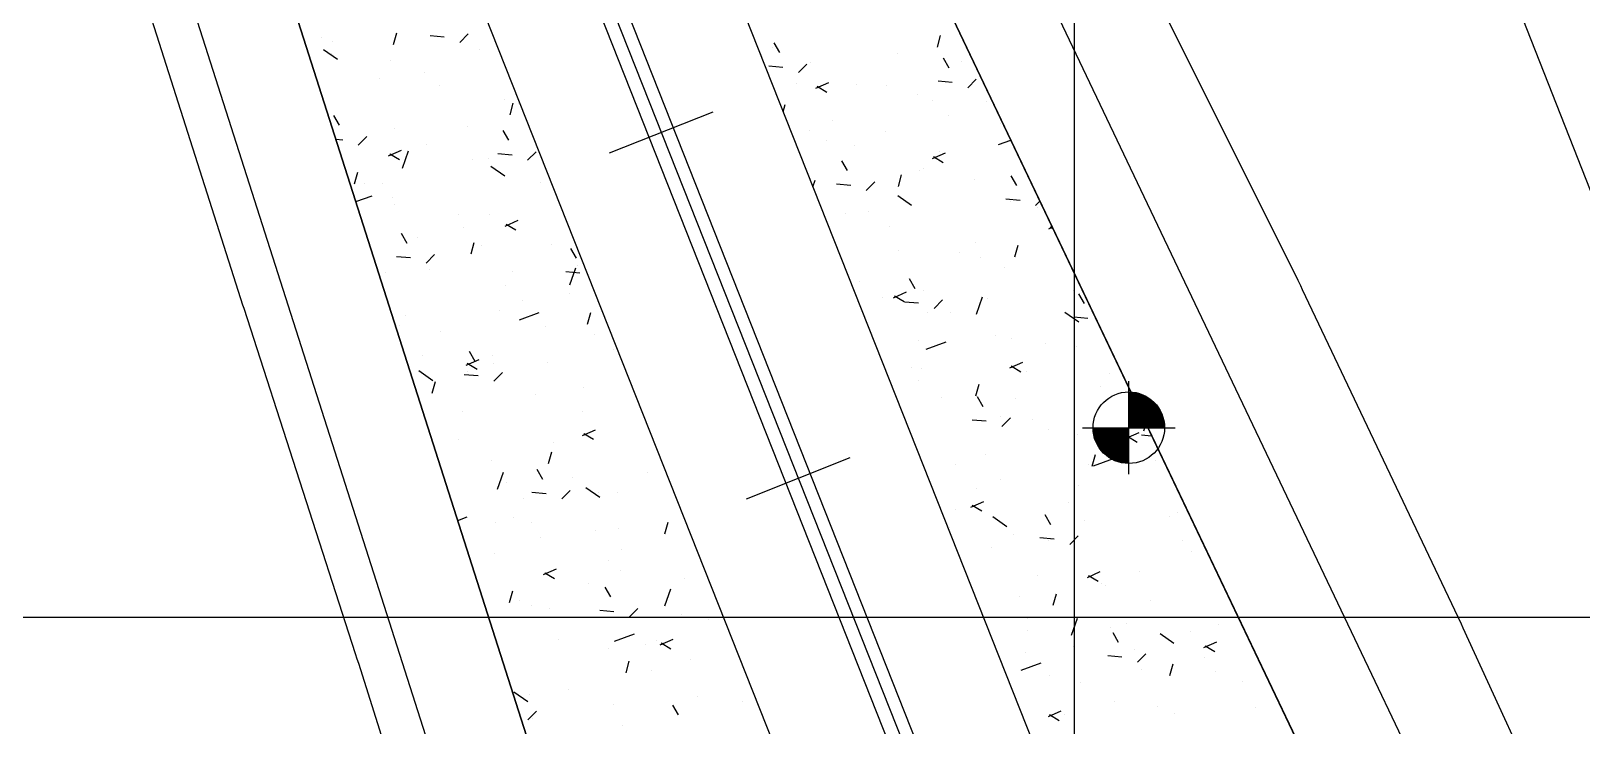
# Model space of a CAD drawing. Header units: metres. Extents: x 486561 to 486942, y 7083268 to 7083787.
# Drawn here: x 486716.2 to 486757.91, y 7083595.08 to 7083613.76 of the extents above; entities that cross this region are included whole.
import ezdxf

# ---------------------------------------------------------------- set-up
doc = ezdxf.new("R2010")
doc.units = ezdxf.units.M
for name, color, linetype in [('ALAMBRADA', 45, 'Continuous'), ('C-ROAD', 7, 'Continuous'), ('C-ROAD-CNTR-N', 92, 'Continuous'), ('C-ROAD-CORR', 5, 'Continuous'), ('C-TINN-BNDY', 110, 'Continuous'), ('C-TOPO-FEAT', 94, 'Continuous'), ('CALZADA Y BORDE', 4, 'Continuous'), ('grilla', 254, 'Continuous')]:
    doc.layers.add(name, color=color, linetype=linetype)

msp = doc.modelspace()

# ---------------------------------------------------------------- linework, layer by layer
at = {"color": 7}
for p, q in [((486731.757, 7083610.484), (486734.547, 7083611.588)), ((486735.439, 7083601.186), (486738.229, 7083602.291))]:
    msp.add_line(p, q, dxfattribs=at)
at = {"color": 0, "linetype": 'ByBlock', "lineweight": -2}
for p, q in [((486745.723, 7083601.846, 78.53), (486745.723, 7083604.346, 78.53)), ((486744.473, 7083603.096, 78.53), (486746.973, 7083603.096, 78.53))]:
    msp.add_line(p, q, dxfattribs=at)
at = {"color": 0, "linetype": 'ByBlock', "lineweight": -2, "const_width": 0.962, "elevation": 78.53}
for points in [[(486746.204, 7083603.096, 0.414214), (486745.723, 7083603.576, 1)], [(486745.243, 7083603.096, 0.414214), (486745.723, 7083602.615, 1)]]:
    msp.add_lwpolyline(points, format="xyb", dxfattribs=at)
at = {"color": 0, "linetype": 'ByBlock', "lineweight": -2}
msp.add_circle((486745.723, 7083603.096, 78.53), 0.962, dxfattribs=at)
at = {"layer": 'ALAMBRADA', "color": 7}
msp.add_line((486760.753, 7083602.806, 76.05), (486735.213, 7083667.866, 76.05), dxfattribs=at)
at = {"layer": 'C-ROAD', "color": 7, "linetype": 'Continuous', "lineweight": -3}
for p, q in [((486708.191, 7083682.893), (486759.952, 7083574.324)), ((486702.147, 7083680.5), (486738.754, 7083565.929))]:
    msp.add_line(p, q, dxfattribs=at)
at = {"layer": 'C-ROAD-CNTR-N', "color": 7, "linetype": 'Continuous', "lineweight": -3}
for p, q in [((486688.308, 7083733.1), (486752.374, 7083571.324)), ((486685.286, 7083731.903), (486832.566, 7083360.004)), ((486682.264, 7083730.706), (486746.331, 7083568.93))]:
    msp.add_line(p, q, dxfattribs=at)
at = {"layer": 'C-ROAD-CORR', "color": 7, "linetype": 'Continuous'}
for p, q in [((486724.024, 7083613.584), (486724.024, 7083613.584)), ((486724.32, 7083613.474), (486724.32, 7083613.474)), ((486725.95, 7083613.398), (486726.037, 7083613.71)), ((486726.933, 7083613.637), (486727.313, 7083613.603)), ((486727.732, 7083613.456), (486727.959, 7083613.687)), ((486736.173, 7083613.445), (486736.325, 7083613.181)), ((486740.574, 7083613.324), (486740.661, 7083613.636)), ((486724.069, 7083613.266), (486724.444, 7083613.004)), ((486724.292, 7083613.151), (486724.292, 7083613.151)), ((486725.863, 7083612.965), (486725.863, 7083612.965)), ((486728.271, 7083613.268), (486728.271, 7083613.268)), ((486735.851, 7083613.138), (486735.851, 7083613.138)), ((486736.148, 7083613.328), (486736.148, 7083613.328)), ((486739.499, 7083613.151), (486739.499, 7083613.151)), ((486740.727, 7083613.039), (486740.879, 7083612.775)), ((486726.768, 7083612.637), (486726.768, 7083612.637)), ((486736.041, 7083612.824), (486736.42, 7083612.79)), ((486736.84, 7083612.643), (486737.067, 7083612.874)), ((486737.15, 7083612.904), (486737.15, 7083612.904)), ((486741.222, 7083612.939), (486741.222, 7083612.939)), ((486725.565, 7083612.478), (486725.565, 7083612.478)), ((486727.176, 7083612.304), (486727.176, 7083612.304)), ((486736.794, 7083612.36), (486736.794, 7083612.36)), ((486737.308, 7083612.223), (486737.657, 7083612.377)), ((486737.341, 7083612.276), (486737.602, 7083612.119)), ((486738.388, 7083612.319), (486738.388, 7083612.319)), ((486739.215, 7083612.296), (486739.215, 7083612.296)), ((486740.595, 7083612.418), (486740.974, 7083612.384)), ((486741.394, 7083612.237), (486741.621, 7083612.467)), ((486728.93, 7083611.933), (486728.93, 7083611.933)), ((486729.082, 7083611.509), (486729.169, 7083611.821)), ((486729.305, 7083611.818), (486729.305, 7083611.818)), ((486736.427, 7083611.592), (486736.481, 7083611.784)), ((486740.034, 7083612.058), (486740.034, 7083612.058)), ((486740.43, 7083611.887), (486740.43, 7083611.887)), ((486741.884, 7083611.855), (486741.884, 7083611.855)), ((486724.335, 7083611.494), (486724.486, 7083611.23)), ((486737.753, 7083611.367), (486737.753, 7083611.367)), ((486740.887, 7083611.493), (486740.887, 7083611.493)), ((486724.399, 7083610.855), (486724.582, 7083610.839)), ((486725.001, 7083610.692), (486725.229, 7083610.922)), ((486725.968, 7083611.146), (486725.968, 7083611.146)), ((486727.95, 7083611.182), (486727.95, 7083611.182)), ((486728.888, 7083611.087), (486729.04, 7083610.823)), ((486737.133, 7083611.084), (486737.133, 7083611.084)), ((486739.179, 7083611.064), (486739.179, 7083611.064)), ((486742.27, 7083611.268), (486742.27, 7083611.268)), ((486725.817, 7083610.407), (486726.165, 7083610.562)), ((486725.849, 7083610.461), (486726.11, 7083610.304)), ((486726.189, 7083610.078), (486726.35, 7083610.536)), ((486726.848, 7083610.722), (486726.848, 7083610.722)), ((486728.756, 7083610.466), (486729.136, 7083610.432)), ((486729.555, 7083610.285), (486729.783, 7083610.516)), ((486737.588, 7083610.828), (486737.588, 7083610.828)), ((486738.349, 7083610.675), (486738.349, 7083610.675)), ((486740.44, 7083610.334), (486740.789, 7083610.488)), ((486740.637, 7083610.521), (486740.637, 7083610.521)), ((486742.214, 7083610.706), (486742.548, 7083610.829)), ((486728.064, 7083610.313), (486728.064, 7083610.313)), ((486728.505, 7083610.327), (486728.505, 7083610.327)), ((486728.568, 7083610.126), (486728.943, 7083609.864)), ((486737.996, 7083610.274), (486738.148, 7083610.01)), ((486740.188, 7083610.056), (486740.188, 7083610.056)), ((486740.473, 7083610.387), (486740.734, 7083610.23)), ((486724.902, 7083609.657), (486724.989, 7083609.969)), ((486725.169, 7083609.654), (486725.169, 7083609.654)), ((486725.654, 7083609.674), (486725.654, 7083609.674)), ((486729.903, 7083609.694), (486729.903, 7083609.694)), ((486737.227, 7083609.573), (486737.29, 7083609.751)), ((486737.864, 7083609.653), (486738.244, 7083609.619)), ((486738.663, 7083609.473), (486738.891, 7083609.703)), ((486739.526, 7083609.583), (486739.613, 7083609.895)), ((486740.088, 7083610.002), (486740.088, 7083610.002)), ((486741.564, 7083609.768), (486741.564, 7083609.768)), ((486742.55, 7083609.868), (486742.702, 7083609.604)), ((486724.936, 7083609.174), (486725.37, 7083609.333)), ((486725.92, 7083609.286), (486725.92, 7083609.286)), ((486739.508, 7083609.341), (486739.882, 7083609.079)), ((486742.418, 7083609.247), (486742.797, 7083609.213)), ((486725.982, 7083609.101), (486725.982, 7083609.101)), ((486727.706, 7083608.835), (486727.706, 7083608.835)), ((486728.538, 7083608.828), (486728.538, 7083608.828)), ((486738.106, 7083608.845), (486738.106, 7083608.845)), ((486738.713, 7083608.917), (486738.713, 7083608.917)), ((486742.535, 7083609.165), (486742.535, 7083609.165)), ((486743.217, 7083609.066), (486743.333, 7083609.183)), ((486743.255, 7083609.024), (486743.255, 7083609.024)), ((486727.821, 7083608.482), (486727.821, 7083608.482)), ((486728.949, 7083608.518), (486729.297, 7083608.673)), ((486728.981, 7083608.572), (486729.242, 7083608.414)), ((486739.288, 7083608.51), (486739.288, 7083608.51)), ((486743.572, 7083608.444), (486743.665, 7083608.485)), ((486743.604, 7083608.498), (486743.681, 7083608.451)), ((486726.158, 7083608.323), (486726.31, 7083608.059)), ((486726.256, 7083608.137), (486726.256, 7083608.137)), ((486726.581, 7083608.202), (486726.581, 7083608.202)), ((486728.034, 7083607.768), (486728.121, 7083608.079)), ((486728.305, 7083607.99), (486728.305, 7083607.99)), ((486730.206, 7083608.009), (486730.206, 7083608.009)), ((486741.597, 7083608.07), (486741.597, 7083608.07)), ((486742.657, 7083607.694), (486742.745, 7083608.005)), ((486726.026, 7083607.702), (486726.405, 7083607.668)), ((486726.825, 7083607.521), (486727.052, 7083607.751)), ((486730.712, 7083607.917), (486730.864, 7083607.652)), ((486739.533, 7083607.873), (486739.533, 7083607.873)), ((486741.173, 7083607.813), (486741.173, 7083607.813)), ((486741.736, 7083607.673), (486741.736, 7083607.673)), ((486725.74, 7083607.271), (486725.74, 7083607.271)), ((486726.906, 7083607.344), (486726.906, 7083607.344)), ((486729.141, 7083607.29), (486729.141, 7083607.29)), ((486730.58, 7083607.295), (486730.959, 7083607.262)), ((486730.687, 7083606.938), (486730.849, 7083607.396)), ((486730.888, 7083607.45), (486730.888, 7083607.45)), ((486739.819, 7083607.104), (486739.971, 7083606.84)), ((486742.389, 7083607.404), (486742.389, 7083607.404)), ((486728.966, 7083606.906), (486728.966, 7083606.906)), ((486730.689, 7083606.694), (486730.689, 7083606.694)), ((486738.489, 7083607.019), (486738.489, 7083607.019)), ((486739.392, 7083606.592), (486739.741, 7083606.746)), ((486740.195, 7083606.789), (486740.195, 7083606.789)), ((486744.228, 7083606.785), (486744.228, 7083606.785)), ((486744.273, 7083606.855), (486744.273, 7083606.855)), ((486744.373, 7083606.697), (486744.525, 7083606.433)), ((486729.406, 7083606.518), (486729.406, 7083606.518)), ((486739.092, 7083606.601), (486739.092, 7083606.601)), ((486739.425, 7083606.646), (486739.685, 7083606.488)), ((486739.687, 7083606.483), (486740.067, 7083606.449)), ((486740.486, 7083606.302), (486740.714, 7083606.532)), ((486741.627, 7083606.153), (486741.789, 7083606.611)), ((486741.918, 7083606.577), (486741.918, 7083606.577)), ((486726.107, 7083605.852), (486726.107, 7083605.852)), ((486726.261, 7083606.116), (486726.261, 7083606.116)), ((486728.807, 7083606.239), (486728.807, 7083606.239)), ((486729.332, 7083605.996), (486729.868, 7083606.193)), ((486731.166, 7083605.878), (486731.253, 7083606.19)), ((486740.308, 7083606.192), (486740.308, 7083606.192)), ((486740.936, 7083606.182), (486740.936, 7083606.182)), ((486744.006, 7083606.2), (486744.381, 7083605.939)), ((486744.241, 7083606.076), (486744.621, 7083606.042)), ((486727.217, 7083605.687), (486727.217, 7083605.687)), ((486730.023, 7083605.83), (486730.023, 7083605.83)), ((486731.351, 7083605.61), (486731.351, 7083605.61)), ((486740.075, 7083605.441), (486740.075, 7083605.441)), ((486742.147, 7083605.573), (486742.147, 7083605.573)), ((486742.58, 7083605.493), (486742.58, 7083605.493)), ((486726.725, 7083605.027), (486726.725, 7083605.027)), ((486727.981, 7083605.152), (486728.133, 7083604.888)), ((486728.607, 7083605.026), (486728.607, 7083605.026)), ((486731.862, 7083605.211), (486731.862, 7083605.211)), ((486740.272, 7083605.211), (486740.808, 7083605.407)), ((486743.473, 7083605.363), (486743.473, 7083605.363)), ((486744.303, 7083605.281), (486744.303, 7083605.281)), ((486726.626, 7083604.631), (486727.001, 7083604.369)), ((486727.9, 7083604.777), (486728.249, 7083604.931)), ((486727.933, 7083604.83), (486728.194, 7083604.673)), ((486727.941, 7083604.618), (486727.941, 7083604.618)), ((486728.646, 7083604.82), (486728.646, 7083604.82)), ((486730.101, 7083604.84), (486730.101, 7083604.84)), ((486739.874, 7083604.702), (486739.874, 7083604.702)), ((486740.137, 7083604.69), (486740.137, 7083604.69)), ((486742.524, 7083604.703), (486742.873, 7083604.857)), ((486742.556, 7083604.756), (486742.817, 7083604.599)), ((486726.986, 7083604.026), (486727.073, 7083604.338)), ((486727.849, 7083604.531), (486728.228, 7083604.497)), ((486728.648, 7083604.35), (486728.875, 7083604.581)), ((486731.054, 7083604.189), (486731.054, 7083604.189)), ((486740.065, 7083604.362), (486740.065, 7083604.362)), ((486741.609, 7083603.952), (486741.697, 7083604.264)), ((486742.959, 7083604.594), (486742.959, 7083604.594)), ((486744.965, 7083604.197), (486744.965, 7083604.197)), ((486745.214, 7083604.541), (486745.214, 7083604.541)), ((486729.78, 7083603.999), (486729.78, 7083603.999)), ((486740.677, 7083603.904), (486740.677, 7083603.904)), ((486741.643, 7083603.933), (486741.795, 7083603.669)), ((486742.674, 7083603.872), (486742.674, 7083603.872)), ((486727.807, 7083603.535), (486727.807, 7083603.535)), ((486731.031, 7083603.524), (486731.031, 7083603.524)), ((486742.259, 7083603.406), (486742.259, 7083603.406)), ((486742.31, 7083603.131), (486742.537, 7083603.361)), ((486745.843, 7083603.747), (486745.843, 7083603.747)), ((486731.032, 7083602.887), (486731.381, 7083603.042)), ((486731.065, 7083602.941), (486731.326, 7083602.784)), ((486732.847, 7083602.967), (486732.847, 7083602.967)), ((486741.511, 7083603.312), (486741.89, 7083603.278)), ((486743.132, 7083603.33), (486743.132, 7083603.33)), ((486743.562, 7083603.057), (486743.562, 7083603.057)), ((486745.174, 7083603.045), (486745.174, 7083603.045)), ((486745.656, 7083602.813), (486746.004, 7083602.968)), ((486746.126, 7083603.013), (486746.189, 7083603.192)), ((486727.699, 7083602.788), (486727.699, 7083602.788)), ((486730.255, 7083602.698), (486730.255, 7083602.698)), ((486744.348, 7083602.921), (486744.348, 7083602.921)), ((486745.688, 7083602.867), (486745.949, 7083602.71)), ((486746.065, 7083602.905), (486746.337, 7083602.881)), ((486728.579, 7083602.211), (486728.579, 7083602.211)), ((486730.118, 7083602.137), (486730.205, 7083602.448)), ((486741.051, 7083602.118), (486741.051, 7083602.118)), ((486741.874, 7083602.38), (486741.874, 7083602.38)), ((486744.644, 7083602.11), (486744.644, 7083602.11)), ((486744.741, 7083602.063), (486744.829, 7083602.375)), ((486744.77, 7083602.071), (486745.307, 7083602.267)), ((486746.187, 7083602.302), (486746.187, 7083602.302)), ((486746.446, 7083602.21), (486746.446, 7083602.21)), ((486728.745, 7083601.443), (486728.907, 7083601.901)), ((486729.804, 7083601.981), (486729.956, 7083601.717)), ((486730.766, 7083601.756), (486730.766, 7083601.756)), ((486732.792, 7083601.879), (486732.792, 7083601.879)), ((486742.266, 7083601.709), (486742.266, 7083601.709)), ((486729, 7083601.628), (486729, 7083601.628)), ((486729.672, 7083601.36), (486730.052, 7083601.326)), ((486730.471, 7083601.18), (486730.699, 7083601.41)), ((486731.124, 7083601.49), (486731.499, 7083601.229)), ((486731.463, 7083601.364), (486731.463, 7083601.364)), ((486731.981, 7083601.347), (486731.981, 7083601.347)), ((486741.638, 7083601.454), (486741.638, 7083601.454)), ((486744.374, 7083601.554), (486744.374, 7083601.554)), ((486729.455, 7083601.206), (486729.455, 7083601.206)), ((486741.075, 7083600.889), (486741.075, 7083600.889)), ((486741.476, 7083600.961), (486741.824, 7083601.115)), ((486741.508, 7083601.015), (486741.769, 7083600.857)), ((486744.105, 7083601.09), (486744.105, 7083601.09)), ((486727.674, 7083600.605), (486727.926, 7083600.697)), ((486728.684, 7083600.544), (486728.684, 7083600.544)), ((486729.181, 7083600.673), (486729.181, 7083600.673)), ((486729.662, 7083600.544), (486729.662, 7083600.544)), ((486733.249, 7083600.247), (486733.337, 7083600.559)), ((486740.891, 7083600.426), (486740.891, 7083600.426)), ((486742.064, 7083600.705), (486742.439, 7083600.443)), ((486743.466, 7083600.762), (486743.618, 7083600.498)), ((486744.522, 7083600.607), (486744.522, 7083600.607)), ((486746.821, 7083600.717), (486746.821, 7083600.717)), ((486747.029, 7083600.815), (486747.029, 7083600.815)), ((486729.9, 7083600.135), (486729.9, 7083600.135)), ((486731.385, 7083600.332), (486731.385, 7083600.332)), ((486731.992, 7083600.388), (486731.992, 7083600.388)), ((486742.614, 7083600.215), (486742.614, 7083600.215)), ((486743.334, 7083600.141), (486743.713, 7083600.107)), ((486743.575, 7083600.062), (486743.575, 7083600.062)), ((486744.133, 7083599.96), (486744.36, 7083600.191)), ((486747.172, 7083600.058), (486747.172, 7083600.058)), ((486728.656, 7083599.715), (486728.656, 7083599.715)), ((486732.066, 7083599.827), (486732.066, 7083599.827)), ((486742.024, 7083599.879), (486742.024, 7083599.879)), ((486747.406, 7083599.76), (486747.406, 7083599.76)), ((486729.984, 7083599.146), (486730.333, 7083599.3)), ((486730.017, 7083599.199), (486730.277, 7083599.042)), ((486731.739, 7083599.516), (486731.739, 7083599.516)), ((486732.047, 7083599.248), (486732.047, 7083599.248)), ((486744.608, 7083599.072), (486744.956, 7083599.226)), ((486746.022, 7083599.226), (486746.022, 7083599.226)), ((486731.193, 7083598.896), (486731.193, 7083598.896)), ((486731.628, 7083598.811), (486731.78, 7083598.546)), ((486733.244, 7083598.303), (486733.406, 7083598.76)), ((486733.77, 7083599.036), (486733.77, 7083599.036)), ((486743.276, 7083599.131), (486743.276, 7083599.131)), ((486744.64, 7083599.125), (486744.901, 7083598.968)), ((486744.999, 7083598.919), (486744.999, 7083598.919)), ((486745.091, 7083598.847), (486745.091, 7083598.847)), ((486729.069, 7083598.395), (486729.157, 7083598.707)), ((486729.342, 7083598.458), (486729.342, 7083598.458)), ((486742.775, 7083598.571), (486742.775, 7083598.571)), ((486743.693, 7083598.321), (486743.78, 7083598.633)), ((486746.306, 7083598.438), (486746.306, 7083598.438)), ((486729.657, 7083598.305), (486729.657, 7083598.305)), ((486730.142, 7083598.223), (486730.142, 7083598.223)), ((486731.495, 7083598.19), (486731.875, 7083598.156)), ((486732.294, 7083598.009), (486732.522, 7083598.239)), ((486733.692, 7083598.07), (486733.692, 7083598.07)), ((486734.432, 7083597.952), (486734.432, 7083597.952)), ((486743, 7083597.977), (486743, 7083597.977)), ((486744.184, 7083597.517), (486744.346, 7083597.975)), ((486731.888, 7083597.361), (486732.425, 7083597.557)), ((486743.009, 7083597.635), (486743.009, 7083597.635)), ((486745.223, 7083597.734), (486745.223, 7083597.734)), ((486745.289, 7083597.591), (486745.441, 7083597.327)), ((486745.66, 7083597.835), (486745.66, 7083597.835)), ((486746.563, 7083597.565), (486746.938, 7083597.303)), ((486747.384, 7083597.623), (486747.384, 7083597.623)), ((486748.146, 7083597.819), (486748.146, 7083597.819)), ((486730.393, 7083597.405), (486730.393, 7083597.405)), ((486731.726, 7083597.162), (486731.726, 7083597.162)), ((486732.724, 7083597.273), (486732.724, 7083597.273)), ((486733.026, 7083597.377), (486733.026, 7083597.377)), ((486733.116, 7083597.256), (486733.465, 7083597.411)), ((486733.148, 7083597.31), (486733.409, 7083597.153)), ((486744.225, 7083597.226), (486744.225, 7083597.226)), ((486745.884, 7083597.131), (486745.884, 7083597.131)), ((486747.74, 7083597.183), (486748.088, 7083597.337)), ((486747.772, 7083597.236), (486748.033, 7083597.079)), ((486732.201, 7083596.506), (486732.289, 7083596.818)), ((486733.94, 7083596.864), (486733.94, 7083596.864)), ((486742.828, 7083596.576), (486743.365, 7083596.772)), ((486742.955, 7083597.044), (486742.955, 7083597.044)), ((486745.157, 7083596.97), (486745.537, 7083596.936)), ((486745.956, 7083596.79), (486746.184, 7083597.02)), ((486746.825, 7083596.432), (486746.912, 7083596.744)), ((486747.76, 7083596.915), (486747.76, 7083596.915)), ((486732.893, 7083596.578), (486732.893, 7083596.578)), ((486743.602, 7083596.44), (486743.602, 7083596.44)), ((486746.064, 7083596.607), (486746.064, 7083596.607)), ((486748.045, 7083596.539), (486748.045, 7083596.539)), ((486748.768, 7083596.284), (486748.768, 7083596.284)), ((486729.182, 7083595.995), (486729.557, 7083595.733)), ((486729.594, 7083595.913), (486729.594, 7083595.913)), ((486730.643, 7083596.062), (486730.643, 7083596.062)), ((486734.111, 7083595.866), (486734.111, 7083595.866)), ((486744.423, 7083596.243), (486744.423, 7083596.243)), ((486729.564, 7083595.245), (486729.791, 7083595.475)), ((486731.858, 7083595.652), (486731.858, 7083595.652)), ((486733.451, 7083595.64), (486733.603, 7083595.376)), ((486735.34, 7083595.742), (486735.34, 7083595.742)), ((486743.56, 7083595.33), (486743.908, 7083595.485)), ((486745.34, 7083595.748), (486745.34, 7083595.748)), ((486746.487, 7083595.593), (486746.487, 7083595.593)), ((486746.96, 7083595.424), (486746.96, 7083595.424)), ((486749.131, 7083595.575), (486749.131, 7083595.575)), ((486729.696, 7083595.266), (486729.696, 7083595.266)), ((486732.093, 7083595.087), (486732.093, 7083595.087)), ((486743.592, 7083595.384), (486743.853, 7083595.226)), ((486743.983, 7083595.396), (486743.983, 7083595.396))]:
    msp.add_line(p, q, dxfattribs=at)
at = {"layer": 'C-TINN-BNDY', "color": 7, "linetype": 'Continuous', "lineweight": -3}
for p, q in [((486721.844, 7083606.558, 78.876), (486718.926, 7083615.729, 78.853)), ((486745.914, 7083615.795, 78.043), (486750.271, 7083607.06, 77.956)), ((486750.271, 7083607.06, 77.956), (486750.337, 7083606.918, 77.956)), ((486750.337, 7083606.918, 77.956), (486750.387, 7083606.81, 77.957)), ((486750.387, 7083606.81, 77.957), (486754.573, 7083598.008, 77.951)), ((486721.898, 7083606.394, 78.874), (486721.844, 7083606.558, 78.876)), ((486721.931, 7083606.297, 78.873), (486721.898, 7083606.394, 78.874)), ((486724.922, 7083597.021, 78.776), (486721.931, 7083606.297, 78.873)), ((486754.573, 7083598.008, 77.951), (486754.658, 7083597.824, 77.952)), ((486754.658, 7083597.824, 77.952), (486754.707, 7083597.717, 77.953)), ((486754.707, 7083597.717, 77.953), (486758.762, 7083588.911, 77.979)), ((486724.973, 7083596.873, 78.777), (486724.922, 7083597.021, 78.776)), ((486725.012, 7083596.761, 78.778), (486724.973, 7083596.873, 78.777)), ((486727.953, 7083587.466, 78.857), (486725.012, 7083596.761, 78.778))]:
    msp.add_line(p, q, dxfattribs=at)
at = {"layer": 'C-TOPO-FEAT', "color": 7, "linetype": 'Continuous', "lineweight": -3}
for p, q in [((486762.357, 7083575.277), (486713.184, 7083678.417)), ((486759.952, 7083574.324), (486710.8, 7083677.419)), ((486736.348, 7083564.977), (486701.588, 7083673.771)), ((486734.539, 7083579.122), (486719.23, 7083627.034))]:
    msp.add_line(p, q, dxfattribs=at)
at = {"layer": 'CALZADA Y BORDE', "color": 7, "extrusion": (-0.05869, 0.148218, 0.987212)}
for p, q in [((486754.18, 7083558.88, -65.217), (486717.835, 7083650.667, -81.158)), ((486753.529, 7083558.622, -65.217), (486717.184, 7083650.409, -81.158))]:
    msp.add_line(p, q, dxfattribs=at)
at = {"layer": 'grilla', "color": 7}
for p, q in [((486744.253, 7083787.394), (486744.253, 7083267.816)), ((486561.451, 7083598.006), (486941.549, 7083598.006))]:
    msp.add_line(p, q, dxfattribs=at)

doc.saveas('drawing.dxf')
